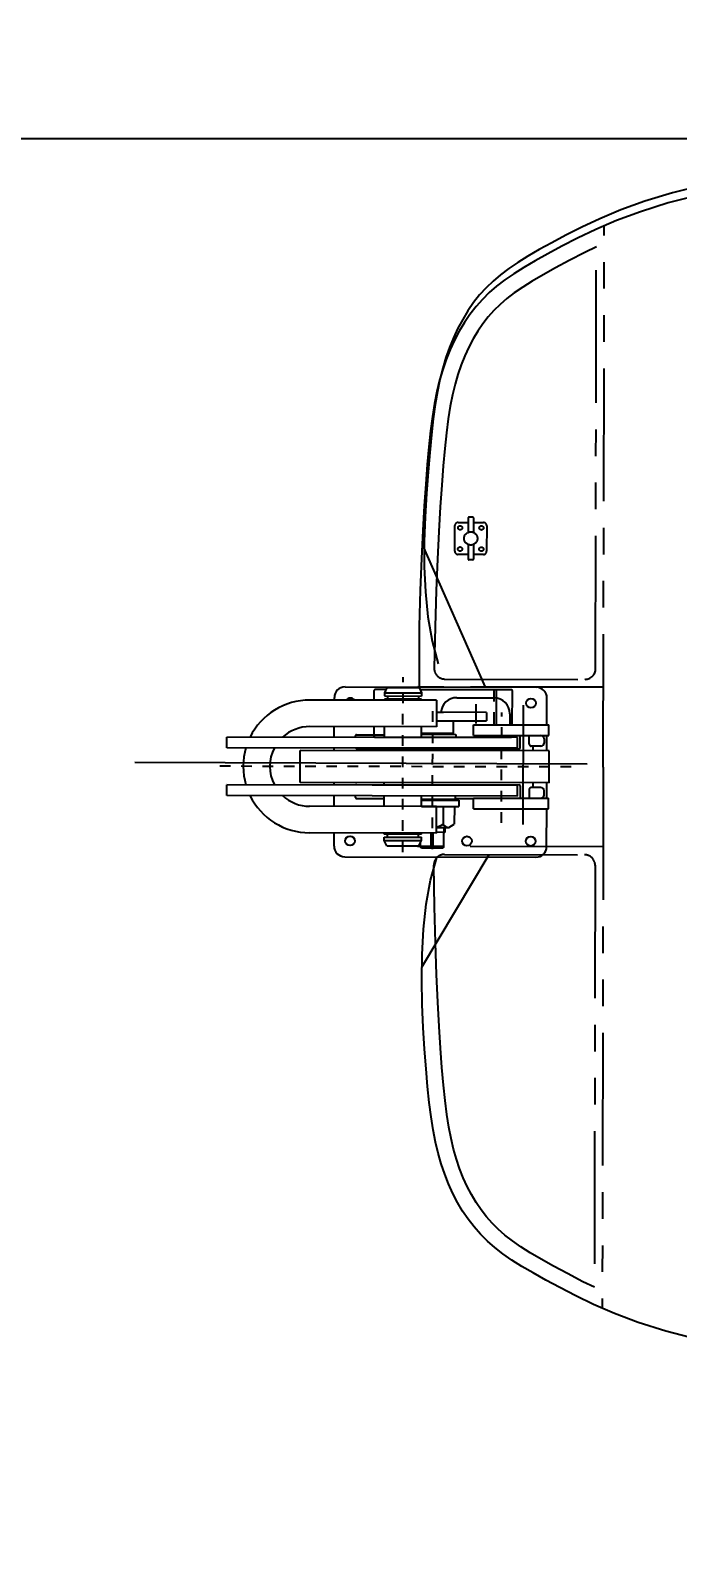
# Model space of a CAD drawing. Header units: millimetres. Extents: x -4 to 3776, y -4 to 4079.
# Drawn here: x 322.34 to 328.43, y 257.68 to 271.89 of the extents above; entities that cross this region are included whole.
import ezdxf
from ezdxf import colors
from ezdxf.entities.mleader import LeaderData, LeaderLine
from ezdxf.math import Vec2, Vec3

# ---------------------------------------------------------------- set-up
doc = ezdxf.new("R2010")
doc.units = ezdxf.units.MM
for name, pattern in [('ACAD_ISO02W100', [15, 12, -3]), ('CENTER', [2, 1.25, -0.25, 0.25, -0.25]), ('PHANTOM', [2.5, 1.25, -0.25, 0.25, -0.25, 0.25, -0.25]), ('点划线-1', [7, 5, -1, 0, -1])]:
    doc.linetypes.add(name, pattern=pattern)
for name, color, linetype in [('03-input', 3, 'Continuous'), ('BK_kedu', 255, 'Continuous'), ('HOLD3', 7, 'Continuous')]:
    doc.layers.add(name, color=color, linetype=linetype)
doc.styles.get("Standard").update_dxf_attribs({"font": 'arial.ttf'})

# ---------------------------------------------------------------- blocks, each defined once
blk = doc.blocks.new('hook-b')
at = {"layer": '03-input', "color": 0, "linetype": 'Continuous'}
for p, q in [((2.3, 75), (2.3, 39.5)), ((192.3, 85), (12.3, 85)), ((192.3, 85), (12.3, 85)), ((99, 75.8), (100, 76.8)), ((99, 75.8), (99, 61.8)), ((99, 75.8), (121, 75.8)), ((100, 76.8), (120, 76.8)), ((109, 76.8), (109, 62.5)), ((111, 76.8), (111, 62.5)), ((120, 76.8), (121, 75.8)), ((122.6, 74.5), (120.2, 69.5)), ((121, 75.8), (121, 71.1)), ((152.8, 74.5), (122.6, 74.5)), ((152.8, 74.5), (155.2, 69.5)), ((202.3, 75), (202.3, 62.5)), ((94.4, 57.1), (89.2, 54.1)), ((106.1, 57.1), (94.4, 57.1)), ((98, 61.8), (106.1, 61.8)), ((98, 57.1), (98, 61.8)), ((99, 57.1), (99, 61.8)), ((100, 61.8), (106.1, 61.8)), ((106.1, 62.5), (225.4, 62.5)), ((106.1, 62.5), (106.1, 37.5)), ((120.2, 69.5), (120.2, 66.5)), ((155.2, 69.5), (120.2, 69.5)), ((155.2, 66.5), (120.2, 66.5)), ((120.2, 63.5), (120.2, 62.5)), ((120.2, 63.5), (155.2, 63.5)), ((123, 66.5), (123, 63.5)), ((152.2, 66.5), (152.2, 63.5)), ((155.2, 69.5), (155.2, 66.5)), ((155.2, 63.5), (155.2, 62.5)), ((89.2, 37.5), (89.2, 54.1)), ((99.6, 37.5), (99.6, 54.1)), ((71.3, 39.5), (0.5, 39.5)), ((0.5, 39.5), (0.5, 29.5)), ((71.3, 29.5), (0.5, 29.5)), ((2.3, 29.5), (2.3, 15)), ((17.4, 29.5), (7.8, 29.5)), ((18.9, 21.5), (18.9, 29.5)), ((27.3, 18), (27.3, 29)), ((71.3, 39.5), (71.3, 29.5)), ((88, 30), (71.3, 30)), ((120.2, 37.5), (85, 37.5)), ((85, 31.5), (85, 37.5)), ((120.2, 31.5), (85, 31.5)), ((120.2, 30.5), (88, 30.5)), ((88, 30.5), (88, 27.5)), ((94, 31.5), (120.2, 31.5)), ((94, 31.5), (94, 30.5)), ((106.1, 37.5), (225.4, 37.5)), ((120.2, 37.5), (120.2, 27.5)), ((155.2, 37.5), (155.2, 27.5)), ((181.3, 30), (155.2, 30)), ((182.3, 29), (182.3, 27.5)), ((202.3, 37.5), (202.3, 27.5)), ((0, 15), (234.4, 15)), ((0, 15), (0, -15)), ((4.8, 26.5), (4.8, 22.5)), ((7.8, 19.5), (16.9, 19.5)), ((15.1, 19.5), (15.1, 15)), ((181.3, 17), (28.3, 17)), ((181.3, 17), (28.3, 17)), ((29.8, 27.5), (303.3, 27.5)), ((29.8, 27.5), (29.8, 17.5)), ((29.8, 17.5), (303.3, 17.5)), ((155.2, 17.5), (155.2, 15)), ((202.3, 17.5), (202.3, 15)), ((234.4, 15), (234.4, -15)), ((303.3, 27.5), (303.3, 17.5)), ((0, -15), (234.4, -15)), ((2.3, -15), (2.3, -29.5)), ((4.8, -26.5), (4.8, -22.5)), ((7.8, -19.5), (16.9, -19.5)), ((15.1, -15), (15.1, -19.5)), ((18.9, -21.5), (18.9, -29.5)), ((27.3, -18), (27.3, -29)), ((181.3, -17), (28.3, -17)), ((181.3, -17), (28.3, -17)), ((29.8, -17.5), (303.3, -17.5)), ((29.8, -17.5), (29.8, -27.5)), ((29.8, -27.5), (303.3, -27.5)), ((35.6, -27.5), (164, -27.5)), ((88, -30.5), (88, -27.5)), ((120.2, -27.5), (120.2, -37.5)), ((155.2, -15), (155.2, -17.5)), ((155.2, -27.5), (155.2, -37.5)), ((164.8, -28.3), (164.8, -37.5)), ((182.3, -27.5), (182.3, -29)), ((202.3, -15), (202.3, -17.5)), ((202.3, -27.5), (202.3, -37.5)), ((303.3, -17.5), (303.3, -27.5)), ((71.3, -29.5), (0.5, -29.5)), ((0.5, -29.5), (0.5, -39.5)), ((71.3, -39.5), (0.5, -39.5)), ((2.3, -39.5), (2.3, -65)), ((17.4, -29.5), (7.8, -29.5)), ((34.8, -39.5), (34.8, -71.7)), ((37.1, -50), (37.1, -39.5)), ((49.8, -39.5), (49.8, -72.5)), ((69.2, -59), (69.2, -40.6)), ((71.3, -29.5), (71.3, -39.5)), ((120.2, -30.5), (88, -30.5)), ((90, -31.2), (120.2, -31.2)), ((90, -31.2), (90, -42.2)), ((90, -31.2), (90, -43.2)), ((94, -30.5), (94, -31.2)), ((106.1, -37.5), (225.4, -37.5)), ((106.1, -62.5), (106.1, -37.5)), ((181.3, -30), (155.2, -30)), ((106.1, -43.2), (59.2, -43.2)), ((59.2, -51.2), (59.2, -43.2)), ((59.2, -51.2), (106.1, -51.2)), ((106.1, -51.2), (100, -51.2)), ((87.1, -65), (52.1, -65)), ((106.1, -62.5), (225.4, -62.5)), ((120.2, -62.5), (120.2, -63.5)), ((120.2, -63.5), (155.2, -63.5)), ((120.2, -69.5), (120.2, -66.5)), ((155.2, -66.5), (120.2, -66.5)), ((122.6, -74.5), (120.2, -69.5)), ((155.2, -69.5), (120.2, -69.5)), ((123, -66.5), (123, -63.5)), ((152.2, -66.5), (152.2, -63.5)), ((152.8, -74.5), (155.2, -69.5)), ((155.2, -62.5), (155.2, -63.5)), ((155.2, -69.5), (155.2, -66.5)), ((164.8, -62.5), (164.8, -71.7)), ((202.3, -62.5), (202.3, -65)), ((192.3, -75), (12.3, -75)), ((35.6, -72.5), (121.7, -72.5)), ((152.8, -74.5), (122.6, -74.5)), ((153.8, -72.5), (164, -72.5))]:
    blk.add_line(p, q, dxfattribs=at)
at = {"layer": '03-input', "color": 0, "linetype": 'CENTER'}
for p, q in [((110, -52.2), (110, 77.8)), ((137.7, 80.5), (137.7, -84.2)), ((44.8, 52.7), (44.8, -51.1)), ((-20.5, 0), (315.2, 0))]:
    blk.add_line(p, q, dxfattribs=at)
at = {"layer": '03-input', "color": 0, "linetype": 'ACAD_ISO02W100'}
blk.add_line((51.8, -39.5), (51.8, -72.5), dxfattribs=at)
at = {"layer": '03-input', "color": 0, "linetype": 'Continuous'}
for centre in [(17.3, 70), (77.3, 70), (187.3, 70), (17.3, -60)]:
    blk.add_circle(centre, 4.5, dxfattribs=at)
for centre, radius, start, end in [((12.3, 75), 10, 90, 180), ((192.3, 75), 10, 0, 90), ((94.4, 51.1), 6, 30, 90), ((225.4, 0), 62.5, 26.1039, 90), ((110, 37.6), 19.5, 101.5187, 122.2042), ((7.8, 26.5), 3, 90, 180), ((28.3, 29), 1, 150, 180), ((181.3, 29), 1, 0, 90), ((225.4, 0), 37.5, 47.1666, 90), ((7.8, 22.5), 3, 180, 270), ((16.9, 21.5), 2, 270, 0), ((28.3, 18), 1, 180, 270), ((181.3, 18), 1, 270, 330), ((225.4, 0), 37.5, 332.1819, 27.8181), ((225.4, 0), 62.5, 343.7398, 16.2602), ((7.8, -22.5), 3, 90, 180), ((7.8, -26.5), 3, 180, 270), ((16.9, -21.5), 2, 0, 90), ((28.3, -18), 1, 90, 180), ((164, -28.3), 0.8, 0, 90), ((181.3, -18), 1, 30, 90), ((225.4, 0), 37.5, 270, 312.8334), ((225.4, 0), 62.5, 270, 333.8961), ((28.3, -29), 1, 180, 210), ((181.3, -29), 1, 270, 0), ((52.1, -50), 15, 180, 270), ((87.1, -50), 15, 270, 355.603), ((12.3, -65), 10, 180, 270), ((187.3, -60), 4.5, 213.749, 326.251), ((192.3, -65), 10, 270, 0), ((35.6, -71.7), 0.8, 180, 270), ((164, -71.7), 0.8, 270, 0)]:
    blk.add_arc(centre, radius, start, end, dxfattribs=at)
blk = doc.blocks.new('NJMFGNJ')
for p, q in [((351.349, 207.637), (350.721, 206.574)), ((351.362, 203.66), (350.765, 204.999))]:
    blk.add_line(p, q)
at = {"color": 6, "linetype": '点划线-1'}
blk.add_line((321.404, 205.722), (354.054, 205.722), dxfattribs=at)
at = {"layer": '03-input', "color": 0, "linetype": 'PHANTOM'}
for p, q in [((349.651, 205.747), (349.641, 210.839)), ((349.724, 206.672), (349.716, 210.641)), ((349.716, 210.641), (349.824, 210.589)), ((349.824, 210.589), (349.97, 210.513)), ((349.97, 210.513), (350.101, 210.443)), ((350.101, 210.443), (350.217, 210.379)), ((350.217, 210.379), (350.319, 210.319)), ((350.319, 210.319), (350.409, 210.262)), ((350.409, 210.262), (350.488, 210.208)), ((350.488, 210.208), (350.558, 210.154)), ((350.558, 210.154), (350.621, 210.099)), ((350.621, 210.099), (350.678, 210.043)), ((350.678, 210.043), (350.732, 209.982)), ((350.732, 209.982), (350.783, 209.917)), ((350.783, 209.917), (350.83, 209.848)), ((350.83, 209.848), (350.874, 209.774)), ((350.874, 209.774), (350.915, 209.697)), ((350.915, 209.697), (350.953, 209.615)), ((350.953, 209.615), (350.987, 209.53)), ((350.987, 209.53), (351.017, 209.441)), ((351.017, 209.441), (351.044, 209.348)), ((351.044, 209.348), (351.068, 209.248)), ((351.068, 209.248), (351.089, 209.141)), ((351.089, 209.141), (351.108, 209.022)), ((351.108, 209.022), (351.125, 208.891)), ((351.125, 208.891), (351.141, 208.745)), ((351.141, 208.745), (351.156, 208.581)), ((351.156, 208.581), (351.17, 208.398)), ((351.17, 208.398), (351.184, 208.194)), ((351.184, 208.194), (351.197, 207.964)), ((351.197, 207.964), (351.21, 207.704)), ((351.21, 207.704), (351.221, 207.406)), ((351.221, 207.406), (351.232, 207.067)), ((351.232, 207.067), (351.24, 206.682)), ((351.24, 206.682), (351.24, 206.677)), ((349.649, 206.497), (351.393, 206.501)), ((351.14, 206.575), (349.824, 206.573)), ((350.401, 206.291), (350.403, 205.168)), ((349.651, 205.747), (349.661, 200.655)), ((349.652, 204.997), (351.396, 205.001)), ((351.144, 204.925), (349.827, 204.923)), ((351.387, 204.43), (351.386, 205.001)), ((349.727, 204.822), (349.735, 200.854)), ((351.237, 204.433), (351.244, 204.819)), ((351.244, 204.819), (351.244, 204.824)), ((351.228, 204.094), (351.237, 204.433)), ((351.228, 204.094), (351.237, 204.433)), ((351.378, 204.09), (351.387, 204.43)), ((351.217, 203.797), (351.228, 204.094)), ((351.217, 203.797), (351.228, 204.094)), ((351.367, 203.791), (351.378, 204.09)), ((350.88, 203.659), (350.879, 203.796)), ((350.885, 203.802), (350.923, 203.802)), ((350.93, 203.659), (350.929, 203.796)), ((351.206, 203.536), (351.217, 203.797)), ((351.206, 203.536), (351.217, 203.797)), ((351.356, 203.529), (351.367, 203.791)), ((350.88, 203.408), (350.88, 203.545)), ((350.93, 203.408), (350.93, 203.545)), ((351.193, 203.306), (351.206, 203.536)), ((351.193, 203.306), (351.206, 203.536)), ((351.343, 203.297), (351.356, 203.529)), ((350.886, 203.402), (350.924, 203.402)), ((351.18, 203.102), (351.193, 203.306)), ((351.18, 203.102), (351.193, 203.306)), ((351.33, 203.092), (351.343, 203.297)), ((351.167, 202.919), (351.18, 203.102)), ((351.316, 202.907), (351.33, 203.092)), ((351.153, 202.756), (351.167, 202.919)), ((351.302, 202.742), (351.316, 202.907)), ((351.137, 202.609), (351.153, 202.756)), ((351.286, 202.592), (351.302, 202.742)), ((351.121, 202.478), (351.137, 202.609)), ((351.269, 202.457), (351.286, 202.592)), ((351.081, 202.252), (351.102, 202.359)), ((351.102, 202.359), (351.121, 202.478)), ((351.25, 202.333), (351.269, 202.457)), ((351.058, 202.152), (351.081, 202.252)), ((351.203, 202.114), (351.228, 202.22)), ((351.228, 202.22), (351.25, 202.333)), ((351.031, 202.059), (351.058, 202.152)), ((351.175, 202.015), (351.203, 202.114)), ((350.968, 201.884), (351.001, 201.97)), ((351.001, 201.97), (351.031, 202.059)), ((351.142, 201.918), (351.175, 202.015)), ((350.89, 201.725), (350.931, 201.803)), ((350.931, 201.803), (350.968, 201.884)), ((351.065, 201.737), (351.106, 201.826)), ((351.106, 201.826), (351.142, 201.918)), ((350.799, 201.582), (350.846, 201.652)), ((350.846, 201.652), (350.89, 201.725)), ((350.973, 201.571), (351.021, 201.652)), ((351.021, 201.652), (351.065, 201.737)), ((350.695, 201.456), (350.749, 201.517)), ((350.749, 201.517), (350.799, 201.582)), ((350.921, 201.494), (350.973, 201.571)), ((350.575, 201.344), (350.638, 201.399)), ((350.638, 201.399), (350.695, 201.456)), ((350.74, 201.289), (350.804, 201.353)), ((350.804, 201.353), (350.864, 201.421)), ((350.864, 201.421), (350.921, 201.494)), ((350.337, 201.178), (350.426, 201.235)), ((350.426, 201.235), (350.505, 201.29)), ((350.505, 201.29), (350.575, 201.344)), ((350.594, 201.169), (350.671, 201.228)), ((350.671, 201.228), (350.74, 201.289)), ((350.119, 201.053), (350.235, 201.118)), ((350.235, 201.118), (350.337, 201.178)), ((350.415, 201.05), (350.509, 201.11)), ((350.509, 201.11), (350.594, 201.169)), ((349.843, 200.907), (349.989, 200.983)), ((349.989, 200.983), (350.119, 201.053)), ((350.191, 200.922), (350.31, 200.988)), ((350.31, 200.988), (350.415, 201.05)), ((349.735, 200.854), (349.843, 200.907)), ((349.911, 200.773), (350.059, 200.85)), ((350.059, 200.85), (350.191, 200.922)), ((349.547, 200.606), (349.742, 200.691)), ((349.742, 200.691), (349.911, 200.773)), ((349.062, 200.439), (349.322, 200.522)), ((349.322, 200.522), (349.547, 200.606)), ((348.762, 200.361), (349.062, 200.439))]:
    blk.add_line(p, q, dxfattribs=at)
for points in [[(348.741, 211.13), (349.042, 211.053), (349.302, 210.971), (349.527, 210.888), (349.722, 210.804), (349.891, 210.723), (350.04, 210.646), (350.173, 210.575), (350.291, 210.509), (350.397, 210.447), (350.491, 210.388), (350.576, 210.329), (350.653, 210.27), (350.723, 210.21), (350.787, 210.146), (350.848, 210.078), (350.904, 210.005), (350.957, 209.929), (351.005, 209.848), (351.05, 209.763), (351.091, 209.674), (351.127, 209.582), (351.16, 209.486), (351.189, 209.386), (351.214, 209.281), (351.237, 209.167), (351.256, 209.044), (351.274, 208.909), (351.29, 208.759), (351.305, 208.594), (351.32, 208.409), (351.333, 208.205), (351.344, 207.986), (351.35, 207.755), (351.348, 207.518), (351.335, 207.28), (351.31, 207.045), (351.27, 206.819), (351.211, 206.605)], [(348.72, 200.268), (349.021, 200.343), (349.282, 200.424), (349.507, 200.506), (349.702, 200.589), (349.872, 200.67), (350.021, 200.746), (350.154, 200.817), (350.272, 200.882), (350.378, 200.944), (350.473, 201.003), (350.558, 201.061), (350.635, 201.12), (350.705, 201.18), (350.77, 201.243), (350.831, 201.311), (350.887, 201.383), (350.94, 201.46), (350.989, 201.541), (351.034, 201.625), (351.075, 201.714), (351.112, 201.806), (351.145, 201.902), (351.175, 202.002), (351.2, 202.107), (351.223, 202.22), (351.244, 202.343), (351.262, 202.479), (351.278, 202.628), (351.294, 202.794), (351.309, 202.978), (351.323, 203.182), (351.335, 203.401), (351.342, 203.632), (351.341, 203.869), (351.329, 204.107), (351.305, 204.342), (351.265, 204.569), (351.208, 204.783)]]:
    blk.add_lwpolyline(points, dxfattribs=at)
for points in [[(350.88, 203.452), (350.785, 203.452, -0.414214), (350.755, 203.482), (350.755, 203.722, -0.414214), (350.785, 203.752), (350.88, 203.752)], [(350.93, 203.752), (351.025, 203.752, -0.414214), (351.055, 203.722), (351.055, 203.482, -0.414214), (351.025, 203.452), (350.93, 203.452)]]:
    blk.add_lwpolyline(points, format="xyb", dxfattribs=at)
for centre, radius in [((350.805, 203.702), 0.02), ((350.905, 203.602), 0.0625), ((351.005, 203.702), 0.02), ((350.805, 203.502), 0.02), ((351.005, 203.502), 0.02)]:
    blk.add_circle(centre, radius, dxfattribs=at)
for centre, radius, start, end in [((349.824, 206.673), 0.1, 180.1112, 270.1112), ((351.14, 206.675), 0.1, 270.1112, 0.8461), ((349.827, 204.823), 0.1, 90.1112, 180.1112), ((351.144, 204.825), 0.1, 359.3762, 90.1112), ((350.885, 203.796), 0.006, 90.1112, 180.1112), ((350.923, 203.796), 0.006, 0.1112, 90.1112), ((350.886, 203.408), 0.006, 180.1112, 270.1112), ((350.924, 203.408), 0.006, 270.1112, 0.1112)]:
    blk.add_arc(centre, radius, start, end, dxfattribs=at)
at = {"layer": '03-input', "color": 0, "linetype": 'PHANTOM', "xscale": 0.009990249750969835, "yscale": 0.009990249750969835, "zscale": 0.009990249750969835, "rotation": 0.1111519105077807}
blk.add_blockref('hook-b', (350.159, 205.748), dxfattribs=at)

msp = doc.modelspace()

# ---------------------------------------------------------------- linework, layer by layer
at = {"layer": 'HOLD3', "color": 0, "lineweight": 25}
msp.add_lwpolyline([(309.372, 270.874), (310.42, 270.874), (317.464, 270.874), (324.508, 270.874), (331.551, 270.874), (338.595, 270.874), (345.639, 270.874), (352.683, 270.874), (359.726, 270.874), (366.77, 270.874), (372.675, 270.874), (373.372, 270.874), (373.814, 270.874), (374.07, 270.874), (380.858, 270.874), (387.902, 270.873), (394.945, 270.873), (401.989, 270.873), (409.033, 270.873), (416.077, 270.873), (423.12, 270.872), (430.164, 270.872), (435.372, 270.872)], dxfattribs=at)

# ---------------------------------------------------------------- block references
at = {"rotation": 179.7776961789247}
msp.add_blockref('NJMFGNJ', (678.178, 469.351), dxfattribs=at)

# ---------------------------------------------------------------- leaders
at = {"color": 4, "lineweight": 25}
ml = msp.add_multileader_mtext('Standard', dxfattribs=at)
ml.set_content('R20\\PMax.outreach', color=4)
ml.set_leader_properties()
ml.build(insert=Vec2(0, 0))
ctx = ml.context
ctx.base_point, ctx.plane_origin = Vec3(309.239, 249.305), Vec3(371.166, 265.584)
ctx.text_align_type = 2
notes = []
notes.append((ctx, [(0, (1, 1, 0), (354.3, 249.305), (-1, 0), 8, [(0, [(371.166, 265.584)], 0, [])])]))
ctx.mtext.insert, ctx.mtext.alignment, ctx.mtext.flow_direction = Vec3(344.3, 251.337), 3, 5
at = {"layer": 'BK_kedu'}
ml = msp.add_multileader_mtext('Standard', dxfattribs=at)
ml.set_content('', color=256)
ml.set_leader_properties()
ml.build(insert=Vec2(0, 0))
ml.multileader.update_dxf_attribs({"text_right_attachment_type": 6, "dogleg_length": 0.36, "arrow_head_size": 0.18})
ctx = ml.context
ctx.base_point, ctx.char_height, ctx.arrow_head_size, ctx.landing_gap_size, ctx.plane_origin = Vec3(3775.999, 4079.328), 0.18, 0.18, 0.09, Vec3(3774.639, 4079.328)
ctx.right_attachment = 6
notes.append((ctx, [(0, (0, 0, 0), (0, 0), (1, 0), 1, [])]))
ctx.mtext.insert, ctx.mtext.flow_direction = Vec3(3776.089, 4079.418), 5
for ctx, leaders in notes:
    for number, flags, end, landing, length, lines in leaders:
        leader = LeaderData()
        leader.index, (leader.has_last_leader_line, leader.has_dogleg_vector, leader.attachment_direction) = number, flags
        leader.last_leader_point, leader.dogleg_vector, leader.dogleg_length = Vec3(end), Vec3(landing), length
        for number, points, colour, breaks in lines:
            line = LeaderLine()
            line.index, line.vertices, line.color, line.breaks = number, Vec3.list(points), colors.encode_raw_color(colour), breaks
            leader.lines.append(line)
        ctx.leaders.append(leader)

doc.saveas('drawing.dxf')
